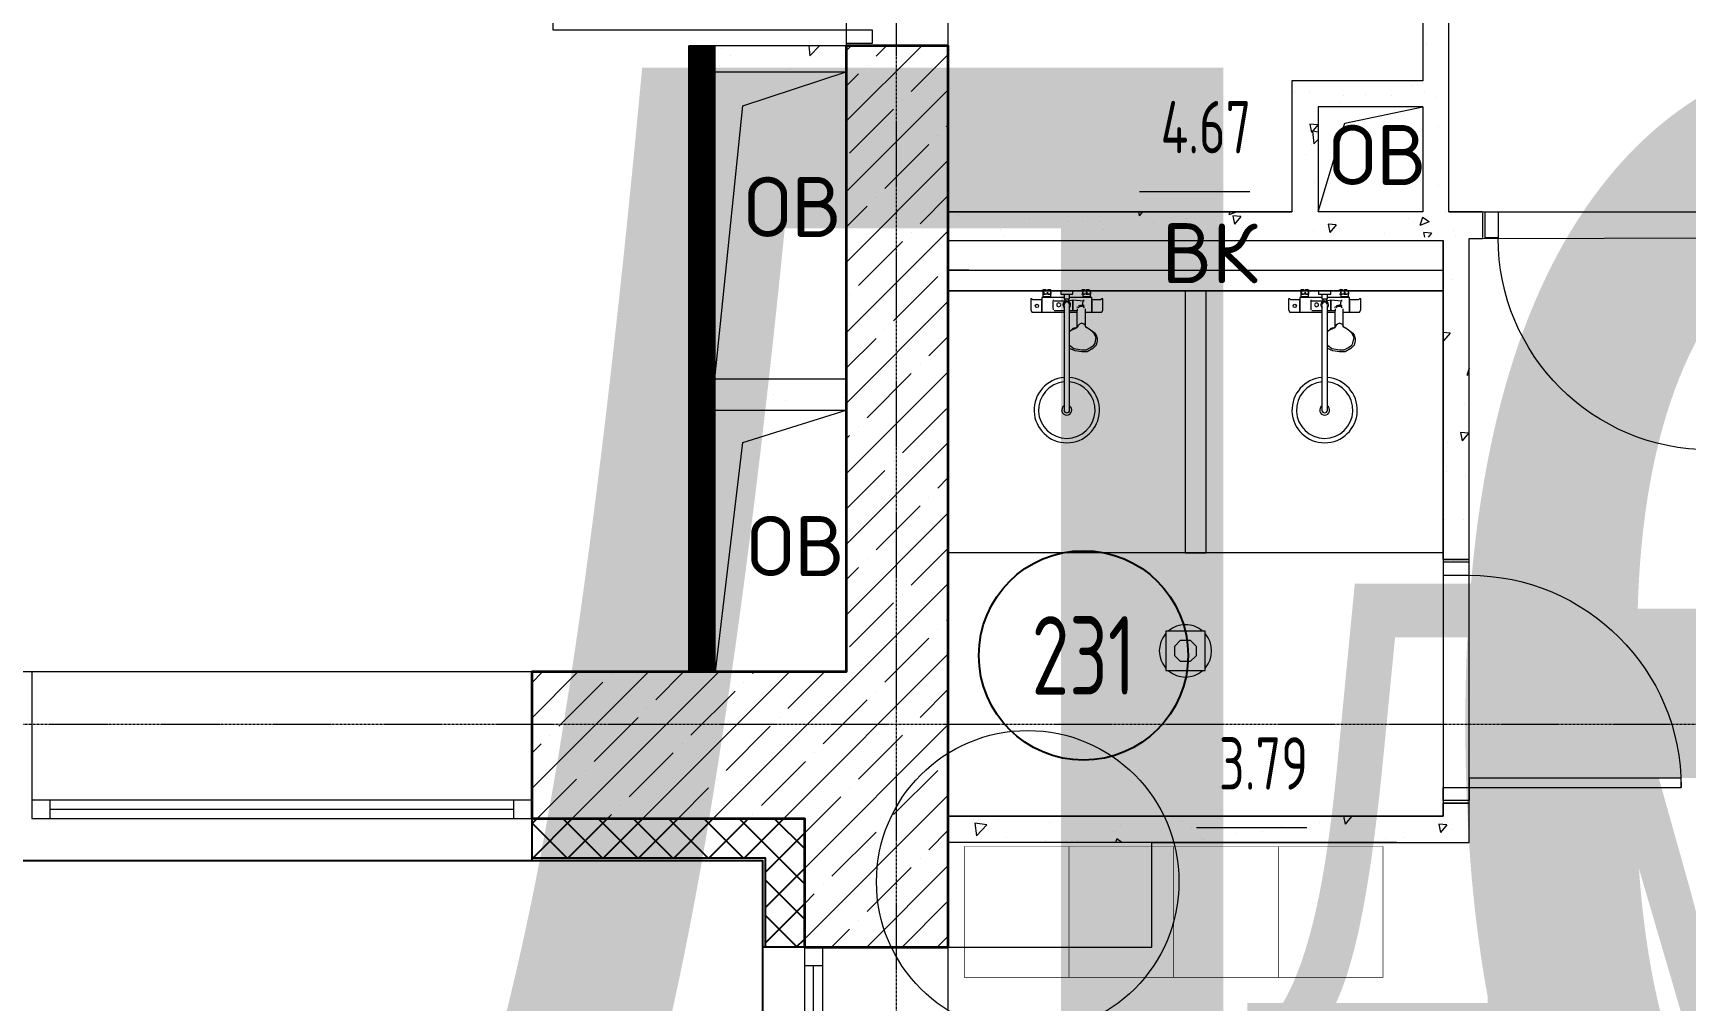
# Model space of a CAD drawing. Header units: millimetres. Extents: x 0 to 168960, y -92093 to 443706.
# Drawn here: x 32644 to 38960, y 239296 to 242993 of the extents above; entities that cross this region are included whole.
import ezdxf
from ezdxf.enums import TextEntityAlignment as Align

# ---------------------------------------------------------------- set-up
doc = ezdxf.new("R2018")
doc.units = ezdxf.units.MM
doc.linetypes.add('HIDDEN', pattern=[0.375, 0.25, -0.125])
doc.linetypes.add('осевая', pattern=[50.8, 31.75, -6.35, 6.35, -6.35])
for name, color, linetype, lineweight in [('_0', 7, 'Continuous', 15), ('АР_Двери', 250, 'Continuous', 9), ('АР_Названия помещений', 124, 'Continuous', 5), ('АР_Номер помещения', 1, 'Continuous', 25), ('АР_Окна БЛОК', 250, 'Continuous', 13), ('АР_Помещения_площадь', 19, 'Continuous', 9), ('АР_Фасад', 7, 'Continuous', 15), ('Основная ГКЛ', 250, 'Continuous', 9), ('Сантехнические приборы', 7, 'Continuous', 9)]:
    doc.layers.add(name, color=color, linetype=linetype, lineweight=lineweight)
doc.layers.add('АР_Сущ.Несущая стена', color=7, linetype='Continuous')
doc.styles.add('ISOCPEUR', font='isocpeur.ttf', dxfattribs={"height": 175})
doc.styles.add('PDF ISOCPEUR', font='isocpeur.ttf')
doc.styles.get("Standard").update_dxf_attribs({"font": 'arial.ttf'})
pattern_1 = [(230, (9445.96, 328938.23), (-364.3693, 31.8782), [38.1, -419.1]), (175, (9445.96, 328938.23), (70.4868, -382.1137), [30.48, -335.2812]), (280.45144, (9415.6, 328940.9), (-293.8825, -350.2355), [32.38, -356.1805]), (226.1842, (9445.96, 328836.63), (-542.158, 84.0847), [57.15, -628.65]), (276.63556, (9400.8, 328843.64), (-474.8083, -494.8522), [48.57, -534.2712]), (171.18415, (9445.96, 328836.63), (-474.8083, -494.8522), [45.72, -502.9195]), (201, (9395.16, 328862.03), (-303.2288, 204.5304), [38.1, -419.1]), (146, (9395.16, 328862.03), (-123.604, -368.376), [30.48, -335.28]), (251.45144, (9369.9, 328879.07), (-426.8328, -163.8455), [32.38, -356.1799]), (217.5, (9445.96, 328938.23), (-6.1772, -169.11008), [0, -331.216, 0, -340.36, 0, -336.55]), (187.5, (9445.96, 328938.23), (-133.63933, -200.36115), [0, -194.056, 0, -323.596, 0, -128.27]), (147.5, (9559.24, 328938.23), (-271.1812, 11.45749), [0, -127, 0, -396.24, 0, -525.78]), (137.5, (9610.04, 328938.23), (-296.25836, -50.853), [0, -165.1, 0, -263.144, 0, -373.38])]

# ---------------------------------------------------------------- blocks, each defined once
blk = doc.blocks.new('ОКНО 1910')
at = {"layer": 'АР_Окна БЛОК', "color": 8, "ltscale": 0.1}
for points in [[(178763.3, -124524.8), (180673.3, -124524.8), (180673.3, -125084.8), (178763.3, -125084.8)], [(178763.3, -125014.8), (180673.3, -125014.8), (180673.3, -125084.8), (178763.3, -125084.8)], [(178763.3, -125014.8), (178833.3, -125014.8), (178833.3, -125084.8), (178763.3, -125084.8)], [(180603.3, -125014.8), (180673.3, -125014.8), (180673.3, -125084.8), (180603.3, -125084.8)]]:
    blk.add_lwpolyline(points, close=True, dxfattribs=at)
blk.add_lwpolyline([(178833.3, -125049.8), (180603.3, -125049.8)], dxfattribs=at)
blk = doc.blocks.new('ОКНО 1510')
at = {"layer": 'АР_Окна БЛОК', "color": 8, "ltscale": 0.1}
for points in [[(143973.3, -90946.1), (143973.3, -89436.1), (143903.3, -89436.1), (143903.3, -90946.1)], [(143973.3, -89506.1), (143973.3, -89436.1), (143903.3, -89436.1), (143903.3, -89506.1)], [(143973.3, -90946.1), (143973.3, -90876.1), (143903.3, -90876.1), (143903.3, -90946.1)]]:
    blk.add_lwpolyline(points, close=True, dxfattribs=at)
blk.add_lwpolyline([(143938.3, -90876.1), (143938.3, -89506.1)], dxfattribs=at)
at = {"layer": 'АР_Фасад', "color": 8, "ltscale": 0.1}
blk.add_lwpolyline([(144453.3, -90946.1), (144453.3, -89436.1), (143903.3, -89436.1), (143903.3, -90946.1)], close=True, dxfattribs=at)
blk = doc.blocks.new('2 ЭТАЖ')
at = {"layer": 'АР_Сущ.Несущая стена', "lineweight": 13, "ltscale": 10000}
h = blk.add_hatch(dxfattribs=at)
h.set_pattern_fill('ANSI35', color=8, scale=30)
h.paths.add_polyline_path([(144258.3, -88579.8), (142861.5, -88579.8), (142861.5, -88945.2), (143903.3, -88945.2), (143903.3, -89436.1), (143973.3, -89436.1), (144258.3, -89436.1)])
h.paths.add_polyline_path([(144258.3, -85993.4), (144063.3, -85993.4), (144063.3, -88385.2), (142861.5, -88385.2), (142861.5, -88579.8), (144258.3, -88579.8)])
h.paths.add_polyline_path([(144453.3, -88579.8), (144258.3, -88579.8), (144258.3, -89436.1), (144453.3, -89436.1)])
h.paths.add_polyline_path([(144453.3, -85993.4), (144258.3, -85993.4), (144258.3, -88579.8), (144453.3, -88579.8)])
at = {"layer": 'АР_Сущ.Несущая стена', "ltscale": 0.1}
h = blk.add_hatch(dxfattribs=at)
h.set_pattern_fill('ANSI37', color=8, scale=30, angle=180)
h.paths.add_polyline_path([(143753.3, -89095.2), (143753.3, -89436.1), (143903.3, -89436.1), (143903.3, -88945.2), (142861.5, -88945.2), (142861.5, -89095.2)])
at = {"layer": 'АР_Сущ.Несущая стена', "color": 8}
blk.add_line((143206.4, -88385.2), (143319.1, -88385.2), dxfattribs=at)
at = {"layer": 'АР_Сущ.Несущая стена', "color": 8, "linetype": 'Continuous', "lineweight": 35, "flags": 128}
blk.add_lwpolyline([(144453.3, -89436.1), (144453.3, -85993.4), (144063.3, -85993.4), (144063.3, -88385.2), (142861.5, -88385.2), (142861.5, -88945.2), (143903.3, -88945.2), (143903.3, -89436.1)], close=True, dxfattribs=at)
at = {"layer": 'АР_Сущ.Несущая стена', "color": 8, "ltscale": 0.1}
for points in [[(142861.5, -88945.2), (142861.5, -89105.2)], [(121351.5, -89105.2), (143743.3, -89105.2), (143743.3, -92810.4), (146303.3, -92810.4)], [(142861.5, -89095.2), (143753.3, -89095.2), (143753.3, -89436.1)], [(143903.3, -89436.1), (143743.3, -89436.1)]]:
    blk.add_lwpolyline(points, dxfattribs=at)
at = {"layer": 'АР_Сущ.Несущая стена', "color": 8, "linetype": 'Continuous', "lineweight": 35, "xscale": -1}
blk.add_blockref('ОКНО 1910', (321624.9, 36139.6), dxfattribs=at)
at = {"layer": 'АР_Сущ.Несущая стена', "color": 8}
blk.add_blockref('ОКНО 1510', (0, 0), dxfattribs=at)
blk = doc.blocks.new('*U435')
at = {"layer": 'АР_Двери', "color": 8}
for points in [[(1630.7, 1120), (1595.7, 1120), (1595.7, 0), (1630.7, 0)], [(50, 460.7), (85, 460.7), (85, 0), (50, 0)], [(50, 0), (0, 0), (0, -100), (50, -100)], [(1630.7, 0), (1680.7, 0), (1680.7, -100), (1630.7, -100)]]:
    blk.add_lwpolyline(points, close=True, dxfattribs=at)
for centre, radius, start, end in [((1630.7, 0), 1120, 90, 180), ((50, 0), 460.7, 0, 90)]:
    blk.add_arc(centre, radius, start, end, dxfattribs=at)
at = {"layer": 'Основная ГКЛ', "color": 8, "ltscale": 5}
for p, q in [((-10, 0), (-10, -100)), ((1690.7, 0), (1690.7, -100))]:
    blk.add_line(p, q, dxfattribs=at)
blk = doc.blocks.new('*U338')
at = {"layer": 'АР_Двери', "color": 8}
for points in [[(50, 0), (0, 0), (0, 100), (50, 100)], [(860, 0), (910, 0), (910, 100), (860, 100)], [(50, -810), (85, -810), (85, 0), (50, 0)]]:
    blk.add_lwpolyline(points, close=True, dxfattribs=at)
blk.add_arc((50, 0), 810, 270, 0, dxfattribs=at)
at = {"layer": 'Основная ГКЛ', "color": 8, "linetype": 'HIDDEN', "ltscale": 5}
for p, q in [((-10, 0), (-10, 100)), ((920, 100), (920, 0))]:
    blk.add_line(p, q, dxfattribs=at)
blk = doc.blocks.new('*U323')
at = {"layer": 'АР_Номер помещения', "color": 8}
blk.add_circle((-22064.1, 3456), 400, dxfattribs=at)
at = {"layer": 'АР_Помещения_площадь', "color": 8}
blk.add_line((-20984.5, 2075.3), (-21406.8, 2075.3), dxfattribs=at)
at = {"color": 8, "style": 'ISOCPEUR', "width": 0.7, "flags": 1}
blk.add_attdef('КАТЕГОРИЯ', (-499.2, -2092.2), '', height=250, dxfattribs=at)
at = {"layer": 'АР_Номер помещения', "color": 8, "style": 'ISOCPEUR', "width": 0.7}
blk.add_attdef('НОМЕР_ПОМЕЩЕНИЯ', text='', height=300, dxfattribs=at).set_placement((-22064.1, 3456), align=Align.MIDDLE_CENTER)
at = {"layer": 'АР_Помещения_площадь', "color": 8, "style": 'ISOCPEUR', "width": 0.7}
blk.add_attdef('ПЛОЩАДЬ_ПОМЕЩЕНИЯ', text='', height=200, dxfattribs=at).set_placement((-20979.6, 2321.8), align=Align.MIDDLE_RIGHT)
at = {"layer": 'АР_Помещения_площадь', "color": 8, "lineweight": 30, "width": 0.7, "flags": 104}
blk.add_attdef('ИМЯ_ПОМЕЩЕНИЯ', text='', height=100, dxfattribs=at).set_placement((157.6, 1217.1), align=Align.MIDDLE_CENTER)
blk = doc.blocks.new('*U324')
at = {"layer": 'АР_Номер помещения', "color": 8}
blk.add_circle((-21620.5, 2731.1), 400, dxfattribs=at)
at = {"layer": 'АР_Помещения_площадь', "color": 8}
blk.add_line((-20766.8, 2072.2), (-21189.2, 2072.2), dxfattribs=at)
at = {"color": 8, "style": 'ISOCPEUR', "width": 0.7, "flags": 1}
blk.add_attdef('КАТЕГОРИЯ', (-499.2, -2092.2), '', height=250, dxfattribs=at)
at = {"layer": 'АР_Номер помещения', "color": 8, "style": 'ISOCPEUR', "width": 0.7}
blk.add_attdef('НОМЕР_ПОМЕЩЕНИЯ', text='', height=300, dxfattribs=at).set_placement((-21620.5, 2731.1), align=Align.MIDDLE_CENTER)
at = {"layer": 'АР_Помещения_площадь', "color": 8, "style": 'ISOCPEUR', "width": 0.7}
blk.add_attdef('ПЛОЩАДЬ_ПОМЕЩЕНИЯ', text='', height=200, dxfattribs=at).set_placement((-20761.9, 2318.7), align=Align.MIDDLE_RIGHT)
at = {"layer": 'АР_Помещения_площадь', "color": 8, "lineweight": 30, "width": 0.7, "flags": 104}
blk.add_attdef('ИМЯ_ПОМЕЩЕНИЯ', text='', height=100, dxfattribs=at).set_placement((157.6, 1217.1), align=Align.MIDDLE_CENTER)
blk = doc.blocks.new('*U362')
at = {"color": 8, "style": 'ISOCPEUR', "width": 0.7, "flags": 1}
blk.add_attdef('КАТЕГОРИЯ', (-499.2, -2092.2), '', height=250, dxfattribs=at)
at = {"layer": 'АР_Номер помещения', "color": 8, "style": 'ISOCPEUR', "width": 0.7}
blk.add_attdef('НОМЕР_ПОМЕЩЕНИЯ', text='', height=300, dxfattribs=at).set_placement((-17564.9, 2858.2), align=Align.MIDDLE_CENTER)
at = {"layer": 'АР_Помещения_площадь', "color": 8, "style": 'ISOCPEUR', "width": 0.7}
blk.add_attdef('ПЛОЩАДЬ_ПОМЕЩЕНИЯ', text='', height=200, dxfattribs=at).set_placement((-1475.6, 2342.5), align=Align.MIDDLE_RIGHT)
at = {"layer": 'АР_Помещения_площадь', "color": 8, "lineweight": 30, "width": 0.7, "flags": 104}
blk.add_attdef('ИМЯ_ПОМЕЩЕНИЯ', text='', height=100, dxfattribs=at).set_placement((157.6, 1217.1), align=Align.MIDDLE_CENTER)
blk = doc.blocks.new('*U388')
at = {"layer": 'АР_Двери', "color": 8}
for points in [[(-860, 0), (-910, 0), (-910, 100), (-860, 100)], [(-50, 0), (0, 0), (0, 100), (-50, 100)], [(-50, -810), (-85, -810), (-85, 0), (-50, 0)]]:
    blk.add_lwpolyline(points, close=True, dxfattribs=at)
blk.add_arc((-50, 0), 810, 180, 270, dxfattribs=at)
at = {"layer": 'Основная ГКЛ', "color": 8, "linetype": 'HIDDEN', "ltscale": 5}
for p, q in [((-920, 100), (-920, 0)), ((10, 0), (10, 100))]:
    blk.add_line(p, q, dxfattribs=at)
blk = doc.blocks.new('СНП_Трап с  вертикальным выпуском_ с горизонтальным выпуском_HL - DN50-V261-Этаж 01_Пищеблок')
at = {"layer": 'Сантехнические приборы', "color": 8}
for p, q in [((-75, 75), (-75, -75)), ((75, 75), (-75, 75)), ((75, -75), (75, 75)), ((-75, -75), (75, -75))]:
    blk.add_line(p, q, dxfattribs=at)
blk.add_lwpolyline([(-41, 18.4), (-18.4, 41), (18.4, 41), (41, 18.4), (41, -18.4), (18.4, -41), (-18.4, -41), (-41, -18.4), (-41, 18.4)], dxfattribs=at)
for start, end in [(139.60522, 220.39478), (90, 130), (50, 90), (319.60522, 40.39478), (230, 270), (270, 310)]:
    blk.add_arc((0, 0), 100, start, end, dxfattribs=at)
blk = doc.blocks.new('lei')
at = {"layer": 'Сантехнические приборы', "color": 8}
for points in [[(26259.1, 116217.7), (26229.4, 116217.7), (26225.2, 116217.7), (26221, 116221.9), (26216.7, 116221.9), (26216.7, 116205), (26216.7, 116188), (26216.7, 116179.6), (26221, 116171.1), (26259.1, 116171.1), (26259.1, 116213.4)], [(26343.7, 116226.1), (26259.1, 116226.1), (26259.1, 116171.1), (26343.7, 116171.1)], [(26259.1, 116226.1), (26259.1, 116226.1)], [(26292.9, 116247.3), (26292.9, 116238.8), (26263.3, 116238.8), (26267.5, 116238.8), (26267.5, 116247.3), (26263.3, 116247.3)], [(26280.2, 116247.3), (26280.2, 116247.3)], [(26280.2, 116238.8), (26280.2, 116238.8)], [(26292.9, 116247.3), (26292.9, 116247.3)], [(26292.9, 116238.8), (26292.9, 116238.8)], [(26305.6, 116213.4), (26348, 116213.4), (26348, 116221.9)], [(26343.7, 116238.8), (26343.7, 116221.9), (26364.9, 116221.9), (26364.9, 116238.8)], [(26360.7, 116221.9), (26360.7, 116213.4), (26377.6, 116217.7), (26377.6, 116175.3), (26364.9, 116175.3)], [(26424.2, 116171.1), (26449.6, 116171.1), (26449.6, 116226.1), (26364.9, 116226.1)], [(26415.7, 116247.3), (26415.7, 116247.3)], [(26445.3, 116247.3), (26445.3, 116238.8), (26415.7, 116238.8), (26415.7, 116247.3)], [(26415.7, 116238.8), (26415.7, 116238.8)], [(26445.3, 116247.3), (26445.3, 116247.3)], [(26445.3, 116238.8), (26445.3, 116238.8)], [(26449.6, 116226.1), (26449.6, 116226.1)], [(26449.6, 116213.4), (26449.6, 116171.1), (26487.7, 116171.1), (26491.9, 116179.6), (26491.9, 116188), (26491.9, 116205), (26491.9, 116221.9), (26487.7, 116221.9), (26483.4, 116217.7), (26479.2, 116217.7), (26449.6, 116217.7)], [(26259.1, 116213.4), (26259.1, 116213.4)], [(26259.1, 116171.1), (26259.1, 116171.1)], [(26259.1, 116171.1), (26259.1, 116171.1)], [(26305.6, 116213.4), (26305.6, 116213.4)], [(26305.6, 116175.3), (26305.6, 116175.3)], [(26343.7, 116175.3), (26305.6, 116175.3)], [(26343.7, 116196.5), (26343.7, 115921.3), (26343.7, 115794.3)], [(26348, 116213.4), (26348, 116213.4)], [(26360.7, 116213.4), (26360.7, 116213.4)], [(26364.9, 116099.1), (26386.1, 116107.6), (26394.5, 116111.8), (26394.5, 116116.1), (26394.5, 116175.3), (26377.6, 116175.3), (26377.6, 116217.7), (26419.9, 116213.4)], [(26364.9, 115794.3), (26364.9, 115921.3), (26364.9, 116196.5)], [(26424.2, 116183.8), (26424.2, 116116.1), (26432.6, 116111.8), (26445.3, 116103.4), (26462.3, 116090.7), (26466.5, 116082.2), (26470.7, 116069.5), (26470.7, 116061), (26466.5, 116044.1), (26453.8, 116031.4), (26432.6, 116018.7), (26411.5, 116018.7), (26386.1, 116022.9), (26364.9, 116031.4)], [(26364.9, 116171.1), (26394.5, 116171.1)], [(26394.5, 116183.8), (26394.5, 116175.3)], [(26394.5, 116183.8), (26394.5, 116183.8)], [(26419.9, 116196.5), (26415.7, 116196.5), (26407.2, 116196.5), (26398.8, 116188)], [(26415.7, 116196.5), (26415.7, 116196.5)], [(26419.9, 116213.4), (26419.9, 116213.4)], [(26419.9, 116196.5), (26419.9, 116196.5)], [(26424.2, 116183.8), (26424.2, 116183.8)], [(26449.6, 116213.4), (26449.6, 116213.4)], [(26449.6, 116171.1), (26449.6, 116171.1)], [(26449.6, 116171.1), (26449.6, 116171.1)], [(26364.9, 116044.1), (26381.8, 116031.4), (26411.5, 116027.2), (26428.4, 116027.2), (26445.3, 116035.6), (26458, 116044.1), (26462.3, 116052.6), (26466.5, 116073.7), (26458, 116090.7), (26445.3, 116103.4), (26428.4, 116111.8), (26424.2, 116120.3), (26419.9, 116124.5), (26411.5, 116128.8), (26403, 116124.5), (26398.8, 116120.3), (26394.5, 116111.8), (26377.6, 116107.6), (26364.9, 116094.9)]]:
    blk.add_lwpolyline(points, dxfattribs=at)
for points in [[(26263.3, 116230.4), (26292.9, 116230.4), (26292.9, 116251.5), (26263.3, 116251.5)], [(26280.2, 116247.3), (26280.2, 116238.8)], [(26377.6, 116238.8), (26377.6, 116251.5), (26331, 116251.5), (26331, 116238.8), (26343.7, 116238.8), (26364.9, 116238.8)], [(26415.7, 116251.5), (26415.7, 116230.4), (26445.3, 116230.4), (26445.3, 116251.5)], [(26432.6, 116247.3), (26428.4, 116247.3), (26428.4, 116238.8), (26432.6, 116238.8)]]:
    blk.add_lwpolyline(points, close=True, dxfattribs=at)
blk.add_lwpolyline([(26328.4, 116193.5, 0.514035), (26328.4, 116203.8, 2.395027)], format="xyb", close=True, dxfattribs=at)
for points in [[(26363.6, 116187.1, 0.225867), (26369.1, 116198.6, 1.583538), (26345, 116187.1)], [(26413.4, 116191.7, 0.068084), (26409.2, 116192.3, 0.066209), (26405.4, 116191.7)], [(26422.3, 116188.2, 0.036575), (26418.6, 116191.1, 0.017023), (26419.6, 116198.6)]]:
    blk.add_lwpolyline(points, format="xyb", dxfattribs=at)
blk.add_circle((26240, 116194.4), 6.35, dxfattribs=at)
for centre, radius, start, end in [((26269.6, 116241), 14.8, 59.72148, 120.27852), ((26269.6, 116253.7), 14.8, 239.72148, 300.27852), ((26286.6, 116241), 14.8, 59.72148, 120.27852), ((26286.6, 116253.7), 14.8, 239.72148, 300.27852), ((26417.8, 116241), 14.8, 59.72148, 120.27852), ((26417.8, 116253.7), 14.8, 239.72148, 300.27852), ((26434.7, 116241), 14.8, 59.72148, 120.27852), ((26434.7, 116253.7), 14.8, 239.72148, 300.27852), ((26680.3, 116198.6), 378.9, 177.19312, 182.81236), ((26354.3, 116198.6), 10.6, 0.00006, 179.99995), ((26413.6, 116164.8), 31.7, 125.51913, 132.18838), ((26413.6, 116164.8), 27.5, 117.11995, 125.55133), ((26409.3, 116173.2), 23.3, 105.50195, 117.11902), ((26405.1, 116173.2), 23.3, 62.6707, 73.99895), ((26307.7, 116207.1), 108, 355.68764, 1.75209), ((26405.1, 116164.8), 27.5, 55.93145, 62.67157), ((26015.7, 116198.6), 404.3, 1.75221, 2.69706), ((26354.3, 115796.5), 124.9, 94.35607, 85.64393), ((26354.3, 115796.5), 108, 95.11963, 84.88037), ((26354.3, 115796.5), 19.1, 121.37151, 58.62849), ((26354.3, 115796.5), 10.6, 180.00006, 359.99994)]:
    blk.add_arc(centre, radius, start, end, dxfattribs=at)
blk = doc.blocks.new('У133')
at = {"color": 8, "ltscale": 0.1, "const_width": 2}
blk.add_lwpolyline([(164687.7, -95912), (165187.7, -95912), (165187.7, -96312), (164687.7, -96312)], close=True, dxfattribs=at)

msp = doc.modelspace()

# ---------------------------------------------------------------- hatches: boundary and pattern name
at = {"layer": '_0'}
h = msp.add_hatch(dxfattribs=at)
h.set_pattern_fill('AR-CONC', color=256, scale=2, angle=180)
h.set_pattern_definition(pattern_1)
h.paths.add_polyline_path([(38054.325, 245024.644), (37954.325, 245024.644), (37954.325, 242311.06), (36141.28, 242311.06), (36141.28, 242213.693), (38054.325, 242213.693)])
h = msp.add_hatch(dxfattribs=at)
h.set_pattern_fill('AR-CONC', color=256, scale=2, angle=180)
h.set_pattern_definition([(230, (9688.57, 328938.23), (-364.3693, 31.8782), [38.1, -419.1]), (175, (9688.57, 328938.23), (70.4868, -382.1137), [30.48, -335.2812]), (280.45144, (9658.2, 328940.9), (-293.8825, -350.2355), [32.38, -356.1805]), (226.1842, (9688.57, 328836.63), (-542.158, 84.0847), [57.15, -628.65]), (276.63556, (9643.4, 328843.64), (-474.8083, -494.8522), [48.57, -534.2712]), (171.18415, (9688.57, 328836.63), (-474.8083, -494.8522), [45.72, -502.9195]), (201, (9637.77, 328862.03), (-303.2288, 204.5304), [38.1, -419.1]), (146, (9637.77, 328862.03), (-123.604, -368.376), [30.48, -335.28]), (251.45144, (9612.5, 328879.07), (-426.8328, -163.8455), [32.38, -356.1799]), (217.5, (9688.57, 328938.23), (-6.1772, -169.11008), [0, -331.216, 0, -340.36, 0, -336.55]), (187.5, (9688.57, 328938.23), (-133.63933, -200.36115), [0, -194.056, 0, -323.596, 0, -128.27]), (147.5, (9801.85, 328938.23), (-271.1812, 11.45749), [0, -127, 0, -396.24, 0, -525.78]), (137.5, (9852.65, 328938.23), (-296.25836, -50.853), [0, -165.1, 0, -263.144, 0, -373.38])])
h.paths.add_polyline_path([(35751.28, 241553.006), (35751.28, 241673.006), (35249.679, 241673.006), (35249.679, 242844.82), (35751.28, 242844.82), (35751.28, 242944.82), (35149.679, 242944.82), (35149.679, 240553.006), (35249.679, 240553.006), (35249.679, 241553.006)])
at = {"layer": '_0', "ltscale": 100, "transparency": 33554636}
h = msp.add_hatch(dxfattribs=at)
h.set_pattern_fill('ANSI31', color=256)
h.set_pattern_definition([(45, (-424826.6465, 182747.155), (-2.24506403, 2.24506403), [])])
h.paths.add_polyline_path([(35249.679, 240553.006), (35149.679, 240553.006), (35149.679, 242944.82), (35249.598, 242944.82)])
at = {"layer": '_0'}
h = msp.add_hatch(dxfattribs=at)
h.set_pattern_fill('AR-CONC', color=256, scale=2, angle=180)
h.set_pattern_definition(pattern_1)
h.paths.add_polyline_path([(37746.28, 242811.06), (37454.325, 242811.06), (37454.325, 242311.06), (37554.325, 242311.06), (37554.325, 242711.06), (37746.28, 242711.06)])
h.paths.add_polyline_path([(37954.325, 242811.06), (37746.28, 242811.06), (37746.28, 242711.06), (37954.325, 242711.06)])
h = msp.add_hatch(dxfattribs=at)
h.set_pattern_fill('AR-CONC', color=256, scale=2, angle=180)
h.set_pattern_definition(pattern_1)
h.paths.add_polyline_path([(38041.624, 242213.693), (38109.358, 242213.693), (38109.358, 242311.06), (38041.624, 242311.06)])
h.paths.add_polyline_path([(40230.272, 242311.06), (40230.272, 242213.693), (40374.206, 242213.693), (40374.206, 242311.06)])
h = msp.add_hatch(dxfattribs=at)
h.set_pattern_fill('AR-CONC', color=256, scale=2, angle=180)
h.set_pattern_definition([(230, (9445.96, 328938.23), (-364.3693, 31.8782), [38.1, -419.1]), (175, (9445.96, 328938.23), (70.4868, -382.1137), [30.48, -335.2812]), (280.45144, (9415.6, 328940.9), (-293.8825, -350.2355), [32.38, -356.1805]), (226.1842, (9445.96, 328836.63), (-542.158, 84.0847), [57.15, -628.65]), (276.63556, (9400.8, 328843.64), (-474.8083, -494.8522), [48.57, -534.2712]), (171.18415, (9445.96, 328836.63), (-474.8083, -494.8522), [45.72, -502.9195]), (201, (9395.16, 328862.03), (-303.2288, 204.5304), [38.1, -419.1]), (146, (9395.16, 328862.03), (-123.604, -368.376), [30.48, -335.28]), (251.45144, (9369.9, 328879.07), (-426.8328, -163.8455), [32.38, -356.1799]), (217.5, (9445.96, 328938.23), (-6.1772, -169.11008), [0, -331.216, 0, -340.36, 0, -336.55]), (187.5, (9445.96, 328938.23), (-133.63933, -200.36115), [0, -194.056, 0, -323.596, 0, -128.27]), (147.5, (9559.24, 328938.23), (-271.1812, 11.45749), [0, -127, 0, -396.24, 0, -525.78]), (137.5, (9610.04, 328938.23), (-296.25836, -50.853), [0, -165.1, 0, -263.144, 0, -373.38])])
h.paths.add_polyline_path([(37884.325, 239902.141), (37884.325, 240002.141), (36141.28, 240002.141), (36141.28, 239902.141)])
h.paths.add_polyline_path([(38032.206, 240982.141), (38132.206, 240982.141), (38132.206, 242200.993), (38032.206, 242200.993)])
h.paths.add_polyline_path([(38132.205, 240052.141), (38032.206, 240052.141), (38032.206, 240002.141), (37884.325, 240002.141), (37884.325, 239902.141), (38132.206, 239902.141)])

# ---------------------------------------------------------------- linework, layer by layer
at = {"layer": '_0', "linetype": 'осевая', "ltscale": 0.3}
for p, q in [((35943.71, 233153.426), (35943.71, 253653.426)), ((1843.71, 240353.426), (70093.71, 240353.426))]:
    msp.add_line(p, q, dxfattribs=at)
at = {"layer": '_0'}
msp.add_line((38041.624, 242311.06), (38041.624, 242311.06), dxfattribs=at)
at = {"layer": '_0', "linetype": 'Continuous'}
msp.add_line((36141.28, 242200.993), (38032.205, 242200.993), dxfattribs=at)
at = {"layer": '_0'}
for points in [[(35149.679, 242944.82), (35150.379, 240553.006), (13001.08, 240553.006), (13001.079, 251987.97), (35150.379, 251987.97), (35148.695, 249393.615)], [(38054.325, 242311.06), (38054.325, 243506.801), (38473.861, 243506.801), (38473.861, 245024.644), (40374.206, 245024.644), (40374.206, 242311.06)], [(35751.28, 244645.541), (35751.28, 242944.82)], [(35751.28, 242944.82), (35149.679, 242944.82), (35149.679, 240553.006)], [(35249.679, 241673.006), (35249.679, 242844.82), (35751.28, 242844.82)], [(35249.679, 241673.006), (35355.81, 242715.028), (35751.28, 242844.82)], [(37554.325, 242311.06), (37656.59, 242649.059), (37954.325, 242711.06)], [(38054.325, 242311.06), (40374.206, 242311.06)], [(35249.679, 241673.006), (35751.28, 241673.006)], [(35249.679, 241553.006), (35249.679, 240553.006)], [(35249.679, 241553.006), (35751.28, 241553.006)], [(35251.28, 240553.006), (35355.81, 241429.003), (35751.28, 241553.006)]]:
    msp.add_lwpolyline(points, dxfattribs=at)
for points in [[(37454.325, 242311.06), (36141.281, 242311.06), (36141.28, 245024.644), (37954.325, 245024.644), (37954.325, 242811.06), (37454.325, 242811.06)], [(37924.28, 237197.801), (36141.28, 237197.801), (36141.281, 239502.141), (36919.325, 239502.141), (36919.325, 239902.141), (38132.206, 239902.141), (38132.206, 242208.693), (39164.598, 242211.06), (39164.598, 236847.801), (37924.28, 236847.801)], [(38032.206, 240002.141), (36141.281, 240002.141), (36141.28, 242008.293), (38032.205, 242008.293)]]:
    msp.add_lwpolyline(points, close=True, dxfattribs=at)
at = {"layer": '_0', "linetype": 'Continuous'}
for points in [[(37954.325, 245024.644), (37954.325, 242811.06)], [(38054.325, 242311.06), (38054.325, 243506.801)], [(37954.325, 242711.06), (37954.325, 242311.06), (37554.325, 242311.06)], [(36141.28, 242311.06), (37454.325, 242311.06)], [(38182.206, 242311.06), (38054.325, 242311.06)], [(38132.206, 240982.141), (38132.206, 242208.693), (38182.206, 242208.693)], [(38132.206, 240982.141), (38032.206, 240982.141)], [(37854.325, 239902.141), (38132.206, 239902.141), (38132.206, 240052.141)], [(38032.206, 240002.141), (38032.206, 240052.141), (38132.206, 240052.141)]]:
    msp.add_lwpolyline(points, dxfattribs=at)
at = {"layer": '_0', "ltscale": 100}
msp.add_lwpolyline([(35249.679, 240553.006), (35149.679, 240553.006), (35149.679, 242944.82), (35249.598, 242944.82)], close=True, dxfattribs=at)
at = {"layer": '_0', "ltscale": 0.1}
for points in [[(37954.325, 242811.06), (37454.325, 242811.06), (37454.325, 242311.06)], [(37954.325, 242711.06), (37554.325, 242711.06), (37554.325, 242311.06)], [(38032.205, 242200.993), (38032.206, 240982.141)], [(38032.206, 240982.141), (38032.205, 242200.993)], [(38032.205, 242008.293), (36141.28, 242008.293), (36141.28, 242088.293)], [(36219.288, 242088.293), (36141.28, 242088.293), (38032.205, 242088.293), (38032.205, 242008.293)], [(38032.205, 242008.293), (38032.205, 241008.293), (36141.28, 241008.293), (36141.28, 242008.293)], [(37046.743, 242008.293), (37046.743, 241008.293), (37126.743, 241008.293), (37126.743, 242008.293), (37046.743, 242008.293)], [(38032.206, 240002.141), (38032.206, 240052.141)], [(38032.206, 240052.141), (38032.206, 240052.141)], [(37854.325, 239902.141), (36141.281, 239902.141), (36141.281, 240002.141), (38032.206, 240002.141)]]:
    msp.add_lwpolyline(points, dxfattribs=at)
at = {"layer": '_0'}
msp.add_circle((36444.751, 239751.427), 577.972, dxfattribs=at)

# ---------------------------------------------------------------- block references
ref = msp.add_blockref('*U362', (49645.182, 311704.592), dxfattribs=at)
lines = msp.add_mtext('\\W0.8000;Кабинет информатики и информационных\\Pтехнологий с возможностью деления\\Pтрансформируемой перегородкой на два\\Pпомещения', dxfattribs={"layer": 'АР_Названия помещений', "color": 8, "insert": (33695.117, 321446.171), "char_height": 6603.18335, "width": 1779.62855, "attachment_point": 1})
ref.add_attrib('ИМЯ_ПОМЕЩЕНИЯ', '', (33695.117, 321446.171), dxfattribs={"flags": 104}).embed_mtext(lines)
for name, p in [('2 ЭТАЖ', (-108312.065, 328938.23)), ('lei', (10239.704, 125756.748)), ('lei', (11225.167, 125756.748)), ('СНП_Трап с  вертикальным выпуском_ с горизонтальным выпуском_HL - DN50-V261-Этаж 01_Пищеблок', (37047.52, 240633.48))]:
    msp.add_blockref(name, p, dxfattribs=at)
ref = msp.add_blockref('*U323', (58278.428, 240312.218), dxfattribs=at)
ref.add_attrib('НОМЕР_ПОМЕЩЕНИЯ', '227', dxfattribs={"layer": 'АР_Номер помещения', "color": 8, "height": 300, "style": 'ISOCPEUR', "width": 0.7}).set_placement((36214.301, 243768.23), align=Align.MIDDLE_CENTER)
lines = msp.add_mtext('\\W0.8000;Снарядная', dxfattribs={"layer": 'АР_Названия помещений', "color": 8, "insert": (37027.145, 244696.954), "char_height": 788.3911, "width": 1779.62855, "attachment_point": 1})
ref.add_attrib('ИМЯ_ПОМЕЩЕНИЯ', '', (37027.145, 244696.954), dxfattribs={"flags": 104}).embed_mtext(lines)
ref.add_attrib('ПЛОЩАДЬ_ПОМЕЩЕНИЯ', '4.67', dxfattribs={"layer": 'АР_Помещения_площадь', "color": 8, "height": 200, "style": 'ISOCPEUR', "width": 0.7}).set_placement((37298.832, 242634.063), align=Align.MIDDLE_RIGHT)
at = {"layer": '_0', "linetype": 'ByBlock', "xscale": -1, "rotation": 90}
msp.add_blockref('*U435', (35751.28, 244635.541), dxfattribs=at)
at = {"layer": '_0', "linetype": 'Continuous', "ltscale": 2, "xscale": -1}
msp.add_blockref('*U338', (39102.206, 242211.06), dxfattribs=at)
at = {"layer": '_0'}
ref = msp.add_blockref('*U324', (58278.428, 237884.902), dxfattribs=at)
ref.add_attrib('НОМЕР_ПОМЕЩЕНИЯ', '231', dxfattribs={"layer": 'АР_Номер помещения', "color": 8, "height": 300, "style": 'ISOCPEUR', "width": 0.7}).set_placement((36657.934, 240615.998), align=Align.MIDDLE_CENTER)
lines = msp.add_mtext('\\W0.8000;Душевая', dxfattribs={"layer": 'АР_Названия помещений', "color": 8, "insert": (37269.638, 240890.791), "char_height": 1807.9325, "width": 1779.62855, "attachment_point": 1})
ref.add_attrib('ИМЯ_ПОМЕЩЕНИЯ', '', (37269.638, 240890.791), dxfattribs={"flags": 104}).embed_mtext(lines)
ref.add_attrib('ПЛОЩАДЬ_ПОМЕЩЕНИЯ', '3.79', dxfattribs={"layer": 'АР_Помещения_площадь', "color": 8, "height": 200, "style": 'ISOCPEUR', "width": 0.7}).set_placement((37516.506, 240203.595), align=Align.MIDDLE_RIGHT)
at = {"layer": '_0', "linetype": 'Continuous', "ltscale": 2, "xscale": -1, "rotation": 90}
msp.add_blockref('*U388', (38132.206, 240062.141), dxfattribs=at)
at = {"layer": '_0', "rotation": 90}
for p in [(-59709.822, 74698.468), (-59309.822, 74698.468), (-58909.822, 74698.468), (-58509.822, 74698.468)]:
    msp.add_blockref('У133', p, dxfattribs=at)

# ---------------------------------------------------------------- texts
at = {"layer": '_0', "lineweight": 5, "ltscale": 0.1, "char_height": 229.1932, "attachment_point": 7, "style": 'PDF ISOCPEUR'}
for s, insert in [('ОВ', (37596.651, 242413.175)), ('ОВ', (35361.479, 242214.709)), ('ВК', (36956.305, 242037.441)), ('ОВ', (35372.731, 240919.152))]:
    msp.add_mtext(s, dxfattribs=dict(at, insert=insert))

doc.saveas('drawing.dxf')
